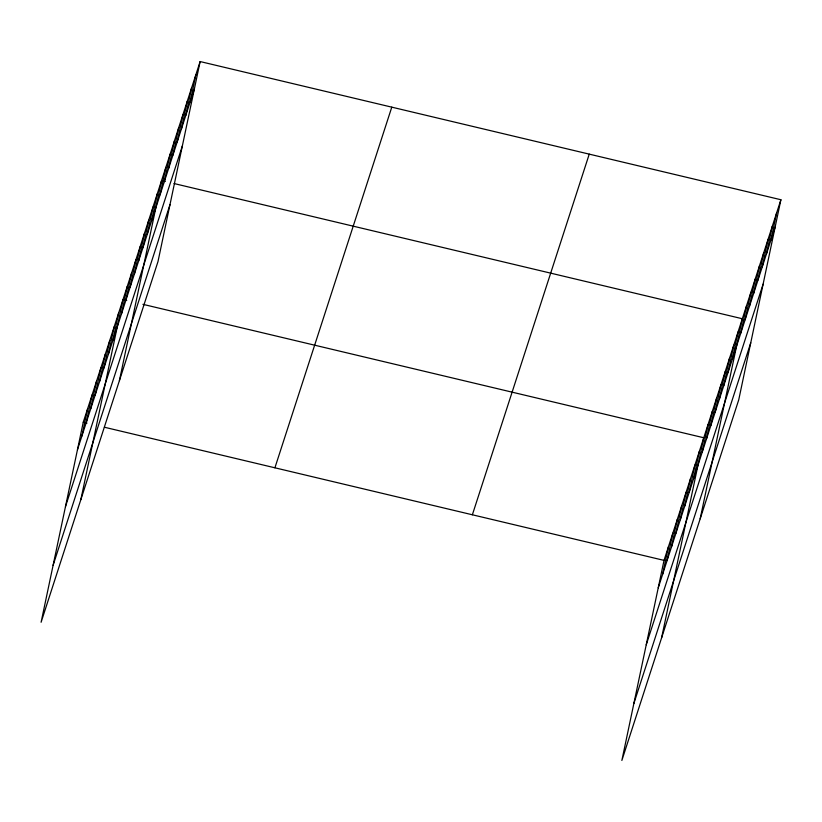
<?xml version="1.0" encoding="UTF-8"?>
<svg xmlns="http://www.w3.org/2000/svg" width="822" height="822" viewBox="0 0 822 822"><rect width="100%" height="100%" fill="white"/><g stroke="black" fill="none" stroke-linecap="round" stroke-linejoin="round"><path stroke-width="1.23" d="M200.136 61.558L83.258 422.2L41.1 622.264L157.978 261.622L200.136 61.558L780.9 199.736L738.742 399.8L621.864 760.442L664.022 560.378L780.9 199.736M81.892 436.04L87.677 408.575M86.3 422.416L92.095 394.95M90.718 408.791L96.503 381.336M95.136 395.166L100.921 367.711M99.554 381.542L105.339 354.087M103.962 367.917L109.758 340.462M108.381 354.292L114.166 326.837M112.799 340.678L118.584 313.213M80.844 499.653L123.002 299.588L126.732 300.472M121.502 313.829L127.287 286.364M125.787 300.605L131.571 273.14M130.071 287.381L135.856 259.916M134.356 274.158L140.141 246.692M138.641 260.934L144.425 233.469M142.925 247.71L148.71 220.245M147.21 234.486L152.995 207.021M151.495 221.262L157.279 193.797M119.406 380.637L161.564 180.573L165.304 181.457M160.064 194.814L165.859 167.349M164.349 181.59L170.144 154.125M168.633 168.366L174.428 140.901M172.928 155.142L178.713 127.677M177.213 141.918L182.998 114.453M181.498 128.694L187.282 101.229M185.782 115.47L191.567 88.005M190.067 102.247L195.852 74.781M662.645 574.218L668.44 546.753M667.063 560.594L672.848 533.129M671.482 546.969L677.266 519.504M675.9 533.344L681.685 505.879M680.308 519.72L686.103 492.255M684.726 506.095L690.511 478.63M689.144 492.47L694.929 465.005M693.552 478.846L699.347 451.381M661.597 637.821L703.755 437.756L142.915 304.325M702.255 451.997L708.05 424.532M706.54 438.773L712.335 411.308M710.825 425.549L716.62 398.084M715.119 412.325L720.904 384.86M719.404 399.102L725.189 371.636M723.689 385.878L729.474 358.413M727.973 372.654L733.758 345.189M732.258 359.43L738.043 331.965M700.169 518.805L742.328 318.741L174.017 183.532M740.828 332.982L746.612 305.517M745.112 319.758L750.897 292.293M749.397 306.534L755.182 279.069M753.682 293.31L759.477 265.845M757.966 280.086L763.761 252.621M762.251 266.862L768.046 239.397M766.546 253.638L772.331 226.184M770.831 240.414L776.615 212.96M77.474 449.665L194.352 89.023M65.472 506.629L182.35 145.977M53.101 565.31L169.979 204.668M274.908 467.8L391.786 107.158M472.373 514.778L589.251 154.135M658.237 587.843L775.115 227.191M646.236 644.797L763.114 284.155M633.865 703.488L750.743 342.836M83.258 422.2L86.998 423.094M104.415 427.235L664.022 560.378"/></g></svg>
